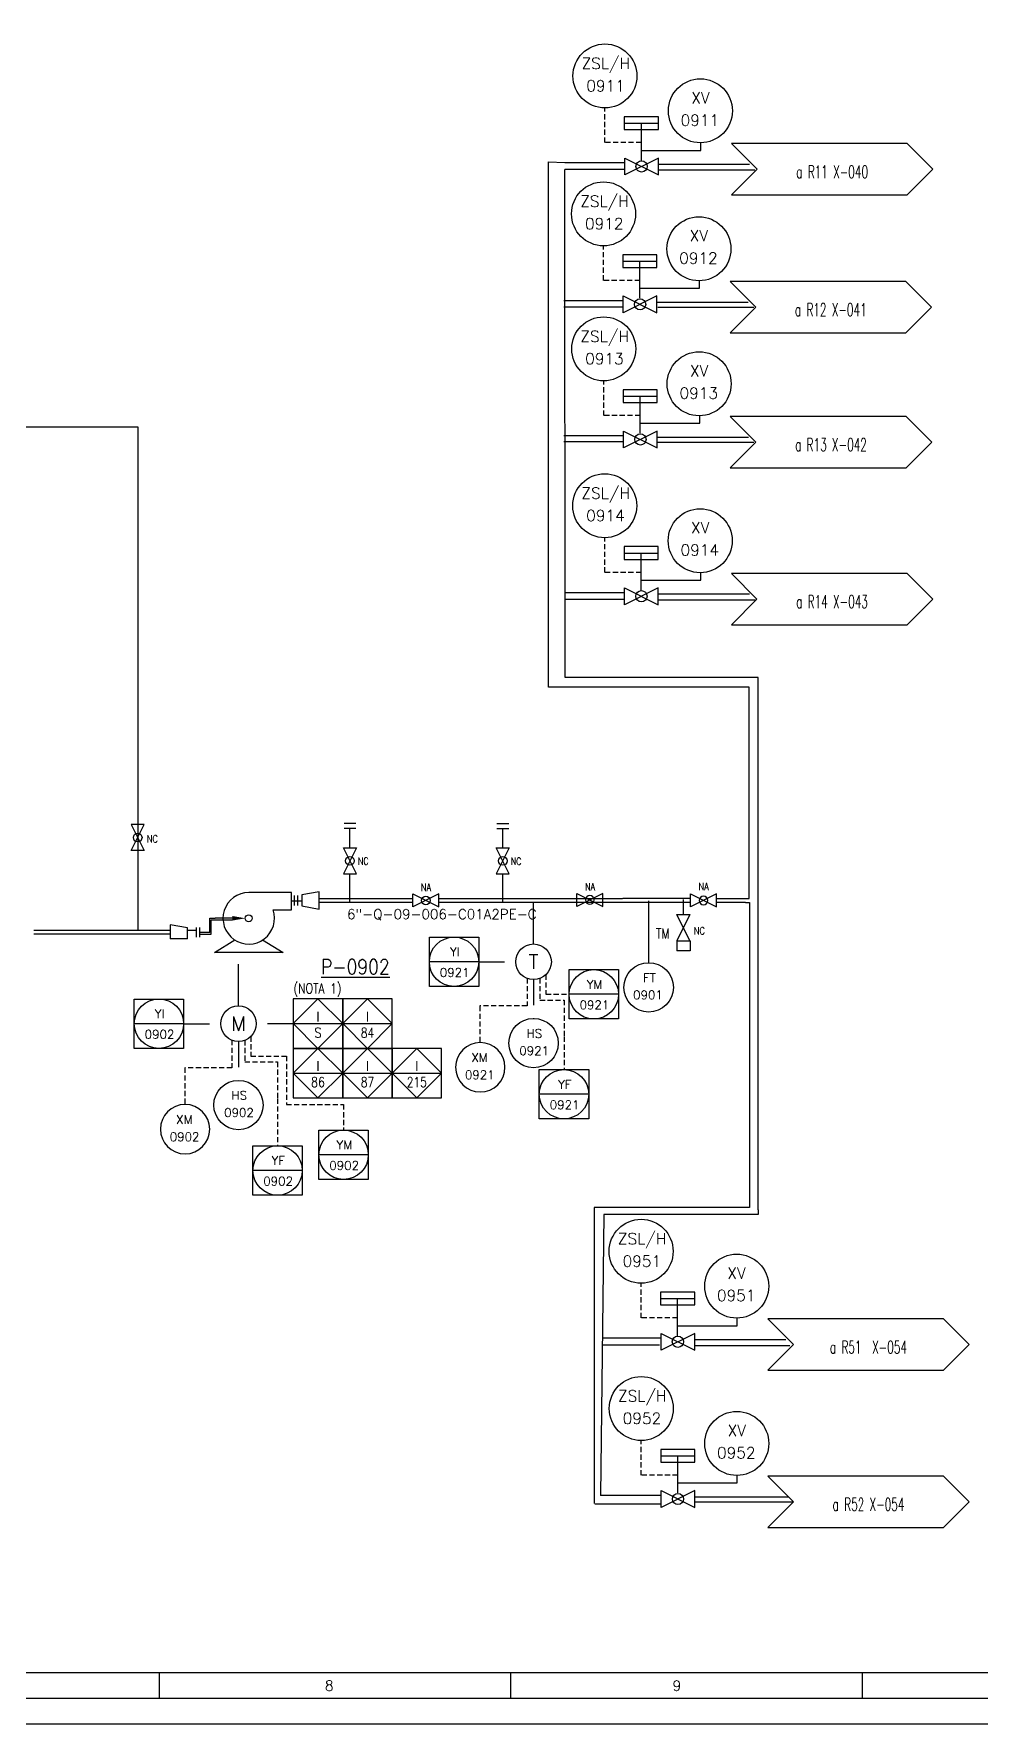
# Model space of a CAD drawing. Header units: millimetres. Extents: x 559 to 3993, y 623 to 920.
# Drawn here: x 2321.3 to 2413.3, y 622.9 to 787.3 of the extents above; entities that cross this region are included whole.
import ezdxf
from ezdxf.enums import TextEntityAlignment as Align

# ---------------------------------------------------------------- set-up
doc = ezdxf.new("R2010")
doc.units = ezdxf.units.MM
doc.linetypes.add('TRAZOS', pattern=[0.75, 0.5, -0.25])
for name, color, linetype in [('EQUIPOS', 5, 'Continuous'), ('FORMATO', 7, 'Continuous'), ('INSTRUMENTOS', 1, 'Continuous'), ('TEX', 7, 'Continuous'), ('TEXTO-INSTRUMENTACION', 7, 'Continuous'), ('TEXTO-VALVULAS Y ACCESORIOS', 7, 'Continuous'), ('TUBERIA', 5, 'Continuous'), ('TUBERÍA2', 1, 'TRAZOS'), ('VALVULAS Y ACCESORIOS', 1, 'Continuous')]:
    doc.layers.add(name, color=color, linetype=linetype)
doc.layers.add('TUBERÍA3', color=1, linetype='Continuous', true_color=0xff0000)
doc.styles.add('PY', font='ROMANS.shx')
doc.styles.add('PY1', font='ROMANS.shx', dxfattribs={"width": 0.8})
doc.styles.add('TXT', font='txt')
doc.linetypes.add('SEÑAL_MECANICA2', pattern='A,4.411183,["o",PY,S=4.130212,R=360,X=0,Y=-1.374288],0.588817,-0.374158,["",PY,S=2,R=360,X=0,Y=-0.688262],-2.183682', length=7.55784)

# ---------------------------------------------------------------- blocks, each defined once
blk = doc.blocks.new('SEÑAL CIRCU MARCO')
at = {"color": 1, "linetype": 'Continuous', "ltscale": 0.5}
blk.add_line((5.7, 5.7), (-5.7, 5.7), dxfattribs=at)
at = {"color": 1, "flags": 128}
blk.add_lwpolyline([(5.7, 0), (-5.7, 0), (-5.7, 11.4), (5.7, 11.4)], close=True, dxfattribs=at)
at = {"color": 1}
blk.add_circle((0, 5.7), 5.7, dxfattribs=at)
at = {"style": 'PY'}
for tag, p in [('XXX', (0.18, 7.98)), ('YYY', (0.13, 3.24))]:
    blk.add_attdef(tag, text='', height=2, dxfattribs=at).set_placement(p, align=Align.MIDDLE)
blk = doc.blocks.new('SEÑAL CIR')
at = {"color": 1}
blk.add_circle((0, 5.7), 5.7, dxfattribs=at)
at = {"layer": 'INSTRUMENTOS', "linetype": 'Continuous', "style": 'PY', "flags": 4}
for p in [(0.18, 6.94), (0.13, 2.95)]:
    blk.add_attdef('---', text='', height=2, dxfattribs=at).set_placement(p, align=Align.CENTER)
blk = doc.blocks.new('VALV GLOB-V')
at = {"layer": 'INSTRUMENTOS', "color": 1, "flags": 128}
blk.add_lwpolyline([(5.7, -1.43), (5.7, 1.43), (0, -1.43), (0, 1.43)], close=True, dxfattribs=at)
at = {"layer": 'INSTRUMENTOS', "color": 1}
blk.add_circle((2.85, 0), 0.95, dxfattribs=at)
at = {"layer": 'INSTRUMENTOS', "color": 7, "linetype": 'SEÑAL_MECANICA2', "style": 'PY'}
blk.add_attdef('REF.', text='', height=2, dxfattribs=at).set_placement((3, -3.37), align=Align.MIDDLE)
blk = doc.blocks.new('REDUCCION')
at = {"color": 1}
for p, q in [((0, 2), (0, -2)), ((4, 1.25), (0, 2)), ((4, -1.25), (4, 1.25)), ((0, -2), (4, -1.25))]:
    blk.add_line(p, q, dxfattribs=at)
at = {"style": 'PY1', "width": 0.8}
blk.add_attdef('.', text='', height=2, dxfattribs=at).set_placement((2, -3.65), align=Align.MIDDLE)
blk = doc.blocks.new('SECUENCIA PROGRAMADA EN SISTEMA DE CONTROL PLC')
at = {"layer": 'INSTRUMENTOS'}
blk.add_line((-5, 5), (5, 5), dxfattribs=at)
at = {"layer": 'INSTRUMENTOS', "flags": 128}
for points in [[(0, 0), (-5, 5), (0, 10), (5, 5)], [(-5, 0), (5, 0), (5, 10), (-5, 10)]]:
    blk.add_lwpolyline(points, close=True, dxfattribs=at)
at = {"layer": 'TEXTO-INSTRUMENTACION', "linetype": 'Continuous', "style": 'PY1', "width": 0.8}
for tag, p in [('XXX', (0.01, 6.43)), ('YYY', (0.01, 3.17))]:
    blk.add_attdef(tag, text='', height=2, dxfattribs=at).set_placement(p, align=Align.MIDDLE_CENTER)
blk = doc.blocks.new('VALV TIPO COMPUERTA')
at = {"layer": 'VALVULAS Y ACCESORIOS', "flags": 128}
blk.add_lwpolyline([(0, -1.33), (0, 1.33), (5.33, -1.33), (5.33, 1.33)], close=True, dxfattribs=at)
at = {"layer": 'TEXTO-VALVULAS Y ACCESORIOS', "linetype": 'SEÑAL_MECANICA2', "style": 'PY1', "width": 0.8}
blk.add_attdef('REF.', text='', height=2, dxfattribs=at).set_placement((2.94, -3.07), align=Align.MIDDLE)
blk = doc.blocks.new('TAPA ROSCADA S.W.')
at = {"layer": 'VALVULAS Y ACCESORIOS', "ltscale": 0.1}
for p, q in [((-0.75, 1), (0.75, 1)), ((0.75, 1), (0.75, -1)), ((-0.75, -1), (0.75, -1))]:
    blk.add_line(p, q, dxfattribs=at)
blk = doc.blocks.new('reduccion1')
at = {"color": 1}
for p, q in [((-3.5084, -1.7542), (-3.5084, 1.096375)), ((0, 1.096375), (-3.5084, 1.096375)), ((0, 1.096375), (0, -1.096375)), ((0, -1.096375), (-3.5084, -1.7542))]:
    blk.add_line(p, q, dxfattribs=at)
blk = doc.blocks.new('MARCO-A1')
at = {"layer": 'FORMATO', "color": 5}
for p, q in [((488.92, 10), (488.92, 5)), ((557.33, 10), (557.33, 5)), ((625.75, 10), (625.75, 5))]:
    blk.add_line(p, q, dxfattribs=at)
at = {"layer": 'FORMATO', "color": 1}
blk.add_lwpolyline([(0, 594), (841, 594), (841, 0), (0, 0)], close=True, dxfattribs=at)
at = {"layer": 'FORMATO', "color": 5}
blk.add_lwpolyline([(5, 589), (836, 589), (836, 5), (5, 5)], close=True, dxfattribs=at)
at = {"layer": 'FORMATO', "color": 8, "linetype": 'Continuous'}
blk.add_lwpolyline([(10, 584), (831, 584), (831, 10), (10, 10)], close=True, dxfattribs=at)
at = {"layer": 'FORMATO', "color": 1, "style": 'PY'}
for s, p in [('8', (521.17, 6.5)), ('9', (588.85, 6.5))]:
    blk.add_text(s, height=2, dxfattribs=at).set_placement(p)
blk = doc.blocks.new('BANDERA DE FLUJO')
at = {"layer": 'TEX', "color": 1, "ltscale": 0.1, "flags": 128}
blk.add_lwpolyline([(-4, 4), (-31.46, 4), (-27.46, 0), (-31.46, -4), (-4, -4), (0, 0)], close=True, dxfattribs=at)
at = {"layer": 'TEX', "style": 'PY1', "width": 0.8}
for tag, p in [('ETIQUETA-LINEA-1', (-15.73, 0.61)), ('ETIQUETA-LINEA-2', (-15.73, -2.91))]:
    blk.add_attdef(tag, text='', height=2, dxfattribs=at).set_placement(p, align=Align.CENTER)
blk = doc.blocks.new('FLECHA')
at = {"color": 1}
blk.add_solid([(-0.88, -5), (0.87, -5), (0, 0)], dxfattribs=at)

msp = doc.modelspace()

# ---------------------------------------------------------------- linework, layer by layer
at = {"color": 5}
for p, q in [((2371.32, 723.74), (2371.32, 774.85)), ((2371.32, 774.85), (2372.92, 774.78)), ((2372.92, 774.78), (2378.71, 774.76)), ((2382.02, 774.61), (2390.87, 774.61)), ((2372.8, 761.37), (2378.61, 761.35)), ((2381.89, 761.2), (2390.73, 761.2)), ((2372.82, 748.23), (2378.63, 748.21)), ((2381.91, 748.06), (2390.76, 748.06)), ((2372.92, 732.97), (2378.73, 732.96)), ((2382.01, 732.81), (2390.86, 732.81)), ((2390.84, 723.74), (2371.32, 723.74)), ((2390.84, 703.2), (2390.84, 723.74)), ((2385.14, 703.18), (2378.56, 703.18)), ((2390.46, 702.82), (2390.87, 702.82)), ((2390.87, 702.82), (2390.87, 673.15)), ((2338.38, 699.9), (2338.38, 701.27)), ((2338.38, 701.27), (2338.9, 701.27)), ((2390.87, 673.15), (2375.76, 673.15)), ((2375.76, 673.15), (2375.76, 644.36)), ((2376.56, 660.47), (2382.28, 660.45)), ((2385.55, 660.3), (2394.4, 660.3)), ((2385.56, 645), (2394.65, 645)), ((2375.82, 644.33), (2382.31, 644.31))]:
    msp.add_line(p, q, dxfattribs=at)
at = {"color": 4}
for p, q in [((2372.93, 724.68), (2372.92, 774.1)), ((2391.71, 724.68), (2372.93, 724.68)), ((2391.71, 672.92), (2391.71, 724.68)), ((2338.53, 699.71), (2338.53, 701.12)), ((2338.53, 701.12), (2340.57, 701.12)), ((2337.43, 699.71), (2338.53, 699.71)), ((2376.71, 672.47), (2376.37, 645.13)), ((2391.71, 672.47), (2376.71, 672.47)), ((2391.71, 672.92), (2391.71, 672.47))]:
    msp.add_line(p, q, dxfattribs=at)
at = {"color": 1}
for p, q in [((2369.87, 698.76), (2369.87, 702.82)), ((2341.18, 692.75), (2341.18, 696.8))]:
    msp.add_line(p, q, dxfattribs=at)
for centre in [(2369.87, 697.04), (2341.18, 691.02)]:
    msp.add_circle(centre, 1.73, dxfattribs=at)
at = {"layer": 'EQUIPOS', "linetype": 'Continuous'}
for p, q in [((2347.36, 702.93), (2346.4, 702.93)), ((2340.87, 701.27), (2338.9, 701.27))]:
    msp.add_line(p, q, dxfattribs=at)
at = {"layer": 'EQUIPOS', "color": 5, "linetype": 'Continuous'}
msp.add_lwpolyline([(2346.35, 703.77), (2342.18, 703.77, 3.146264), (2344.54, 702.1), (2346.35, 702.1)], format="xyb", close=True, dxfattribs=at)
msp.add_lwpolyline([(2343.53, 699.16), (2345.52, 697.93), (2338.84, 697.93), (2340.83, 699.16)], dxfattribs=at)
msp.add_circle((2342.18, 701.27), 0.334, dxfattribs=at)
at = {"layer": 'TUBERIA', "color": 4}
for p, q in [((2378.71, 774.1), (2372.92, 774.1)), ((2391.39, 774.04), (2382.04, 774.04)), ((2378.6, 760.72), (2372.82, 760.72)), ((2391.29, 760.66), (2381.94, 760.66)), ((2378.61, 747.62), (2372.82, 747.62)), ((2391.29, 747.55), (2381.94, 747.55)), ((2378.72, 732.28), (2372.94, 732.28)), ((2391.41, 732.22), (2382.06, 732.22)), ((2382.11, 659.74), (2376.55, 659.74)), ((2394.79, 659.68), (2385.55, 659.68)), ((2382.28, 645.13), (2376.37, 645.13)), ((2395.11, 644.48), (2385.59, 644.48))]:
    msp.add_line(p, q, dxfattribs=at)
at = {"layer": 'TUBERIA', "color": 5, "linetype": 'Continuous'}
for p, q in [((2349.04, 703.2), (2358.14, 703.2)), ((2360.66, 703.2), (2378.52, 703.2)), ((2387.66, 703.2), (2390.84, 703.2)), ((2327.47, 700.09), (2321.28, 700.09)), ((2334.53, 700.09), (2327.47, 700.09)), ((2337.11, 700.09), (2336.22, 700.09))]:
    msp.add_line(p, q, dxfattribs=at)
at = {"layer": 'TUBERIA', "color": 4, "linetype": 'Continuous'}
for p, q in [((2358.14, 702.82), (2349.04, 702.82)), ((2385.14, 702.82), (2360.66, 702.82)), ((2390.46, 702.82), (2387.66, 702.82)), ((2327.47, 699.71), (2321.28, 699.71)), ((2334.53, 699.71), (2327.47, 699.71))]:
    msp.add_line(p, q, dxfattribs=at)
at = {"layer": 'TUBERIA', "color": 1, "linetype": 'Continuous', "ltscale": 5}
msp.add_line((2381.06, 702.96), (2381.06, 696.95), dxfattribs=at)
at = {"layer": 'TUBERIA', "lineweight": 30}
msp.add_line((2384.44, 701.63), (2384.44, 703.1), dxfattribs=at)
at = {"layer": 'TUBERIA', "linetype": 'Continuous'}
msp.add_line((2338.38, 699.9), (2337.43, 699.9), dxfattribs=at)
at = {"layer": 'TUBERIA', "color": 1, "linetype": 'TRAZOS', "ltscale": 5}
for p, q in [((2364.54, 697.04), (2368.15, 697.04)), ((2369.87, 695.31), (2369.87, 691.53)), ((2335.85, 691.02), (2339.45, 691.02)), ((2346.51, 691.02), (2342.9, 691.02)), ((2341.18, 689.29), (2341.18, 685.51))]:
    msp.add_line(p, q, dxfattribs=at)
at = {"layer": 'TUBERIA', "color": 5, "linetype": 'Continuous'}
for points in [[(2253.9, 741.43), (2253.9, 749.06), (2331.38, 749.06), (2331.38, 700.09)], [(2351.45, 710.51), (2352.6, 710.51)], [(2366.3, 710.48), (2367.46, 710.48)], [(2351.45, 710.02), (2352.6, 710.02)], [(2352.02, 708.13), (2352.02, 710.02)], [(2366.3, 710), (2367.46, 710)], [(2366.88, 708.11), (2366.88, 710)], [(2352.02, 702.82), (2352.02, 705.61)], [(2366.88, 702.79), (2366.88, 705.58)]]:
    msp.add_lwpolyline(points, dxfattribs=at)
at = {"layer": 'TUBERÍA2'}
for p, q in [((2371.07, 695.79), (2371.07, 693.88)), ((2371.07, 693.88), (2373.33, 693.88))]:
    msp.add_line(p, q, dxfattribs=at)
for points in [[(2380.35, 776.72), (2376.81, 776.72), (2376.81, 780.04)], [(2380.21, 763.31), (2376.67, 763.31), (2376.67, 766.63)], [(2380.24, 750.17), (2376.69, 750.17), (2376.69, 753.5)], [(2380.33, 734.91), (2376.79, 734.91), (2376.79, 738.24)], [(2369.24, 695.43), (2369.24, 692.74), (2364.64, 692.74), (2364.64, 689.17)], [(2370.49, 695.42), (2370.49, 693.31), (2372.84, 693.31), (2372.84, 689.74), (2372.84, 689.74), (2372.84, 686.56)], [(2340.54, 689.42), (2340.54, 686.73), (2335.95, 686.73), (2335.95, 683.16)], [(2341.79, 689.41), (2341.79, 687.3), (2344.98, 687.3), (2344.98, 683.73), (2344.98, 683.73), (2344.98, 679.14)], [(2342.37, 689.77), (2342.37, 687.86), (2345.84, 687.86), (2345.84, 683.16), (2351.4, 683.16), (2351.4, 680.67)], [(2383.88, 662.41), (2380.33, 662.41), (2380.33, 665.74)], [(2383.89, 647.11), (2380.34, 647.11), (2380.34, 650.44)]]:
    msp.add_lwpolyline(points, dxfattribs=at)
at = {"layer": 'TUBERÍA3'}
for points in [[(2386.14, 775.95), (2386.14, 776.65)], [(2380.35, 775.95), (2386.14, 775.95)], [(2386, 762.54), (2386, 763.23)], [(2380.21, 762.54), (2386, 762.54)], [(2386.03, 749.41), (2386.03, 750.1)], [(2380.24, 749.41), (2386.03, 749.41)], [(2380.33, 734.15), (2386.12, 734.15)], [(2386.12, 734.15), (2386.12, 734.84)], [(2383.88, 661.64), (2389.67, 661.64)], [(2389.67, 661.64), (2389.67, 662.34)], [(2383.89, 646.35), (2389.68, 646.35)], [(2389.68, 646.35), (2389.68, 647.04)]]:
    msp.add_lwpolyline(points, dxfattribs=at)
at = {"layer": 'VALVULAS Y ACCESORIOS'}
for p, q in [((2378.69, 778.6), (2382.01, 778.6)), ((2380.35, 774.98), (2380.35, 778.6)), ((2378.55, 765.19), (2381.87, 765.19)), ((2380.21, 761.57), (2380.21, 765.19)), ((2378.58, 752.05), (2381.89, 752.05)), ((2380.24, 748.44), (2380.24, 752.05)), ((2378.67, 736.79), (2381.99, 736.79)), ((2380.33, 733.18), (2380.33, 736.79)), ((2382.22, 664.29), (2385.54, 664.29)), ((2383.88, 660.67), (2383.88, 664.29)), ((2382.23, 648.99), (2385.55, 648.99)), ((2383.89, 645.38), (2383.89, 648.99))]:
    msp.add_line(p, q, dxfattribs=at)
at = {"layer": 'VALVULAS Y ACCESORIOS', "ltscale": 0.1}
for p, q in [((2346.63, 702.52), (2346.63, 703.48)), ((2346.95, 702.52), (2346.95, 703.48)), ((2337.11, 699.42), (2337.11, 700.38)), ((2337.11, 699.42), (2337.11, 700.38)), ((2337.43, 699.42), (2337.43, 700.38)), ((2337.43, 699.42), (2337.43, 700.38))]:
    msp.add_line(p, q, dxfattribs=at)
at = {"layer": 'VALVULAS Y ACCESORIOS', "flags": 128}
for points in [[(2378.69, 779.22), (2378.69, 777.98), (2382.01, 777.98), (2382.01, 779.22)], [(2378.55, 765.81), (2378.55, 764.56), (2381.87, 764.56), (2381.87, 765.81)], [(2378.58, 752.67), (2378.58, 751.43), (2381.89, 751.43), (2381.89, 752.67)], [(2378.67, 737.42), (2378.67, 736.17), (2381.99, 736.17), (2381.99, 737.42)], [(2382.22, 664.91), (2382.22, 663.67), (2385.54, 663.67), (2385.54, 664.91)], [(2382.23, 649.62), (2382.23, 648.37), (2385.55, 648.37), (2385.55, 649.62)]]:
    msp.add_lwpolyline(points, close=True, dxfattribs=at)

# ---------------------------------------------------------------- block references
at = {"xscale": 0.499409123998651, "yscale": 0.499409123998651, "zscale": 0.499409123998651}
msp.add_blockref('MARCO-A1', (2089.3, 622.89), dxfattribs=at)
at = {"linetype": 'Continuous'}
ref = msp.add_blockref('SEÑAL CIR', (2376.81, 780.08), dxfattribs=dict(at, xscale=0.5458906107165858, yscale=0.5458906107165858, zscale=0.5458906107165858))
ref.add_attrib('---', 'ZSL/H', dxfattribs={"layer": 'INSTRUMENTOS', "color": 7, "linetype": 'Continuous', "height": 1.092, "style": 'PY'}).set_placement((2376.9, 783.87), align=Align.CENTER)
ref.add_attrib('---', '0911', dxfattribs={"layer": 'INSTRUMENTOS', "color": 7, "linetype": 'Continuous', "height": 1.092, "style": 'PY'}).set_placement((2376.87, 781.69), align=Align.CENTER)
ref = msp.add_blockref('SEÑAL CIR', (2386.09, 776.69), dxfattribs=dict(at, xscale=0.545890610716515, yscale=0.545890610716515, zscale=0.545890610716515))
ref.add_attrib('---', 'XV', dxfattribs={"layer": 'INSTRUMENTOS', "color": 7, "linetype": 'Continuous', "height": 1.092, "style": 'PY'}).set_placement((2386.09, 780.52), align=Align.CENTER)
ref.add_attrib('---', '0911', dxfattribs={"layer": 'INSTRUMENTOS', "color": 7, "linetype": 'Continuous', "height": 1.092, "style": 'PY'}).set_placement((2386.04, 778.34), align=Align.CENTER)
ref = msp.add_blockref('BANDERA DE FLUJO', (2408.69, 774.12), dxfattribs=dict(xscale=0.6223812686313535, yscale=0.6223812686313535, zscale=0.6223812686313535))
ref.add_attrib('ETIQUETA-LINEA-1', 'a R11 X-040', dxfattribs={"layer": 'TEX', "height": 1.2448, "style": 'PY1', "width": 0.6}).set_placement((2398.9, 774.49), align=Align.TOP_CENTER)
for p, xscale, yscale, zscale in [((2378.73, 774.39), 0.5746216954910015, 0.5746216954910015, 0.5746216954910015), ((2378.59, 760.98), 0.5746216954910015, 0.5746216954910015, 0.5746216954910015), ((2378.62, 747.84), 0.5746216954910015, 0.5746216954910015, 0.5746216954910015), ((2378.72, 732.59), 0.5746216954910015, 0.5746216954910015, 0.5746216954910015), ((2376.61, 703.05), -0.4431663157894946, 0.4431663157894946, 0.4431663157894525), ((2358.14, 703.01), 0.4431663157893854, 0.4431663157893854, 0.4431663157893854), ((2387.66, 703.01), -0.4431663157894946, 0.4431663157894946, 0.4431663157894525), ((2382.26, 660.08), 0.5746216954910015, 0.5746216954910015, 0.5746216954910015), ((2382.27, 644.79), 0.5746216954910015, 0.5746216954910015, 0.5746216954910015)]:
    msp.add_blockref('VALV GLOB-V', p, dxfattribs=dict(at, xscale=xscale, yscale=yscale, zscale=zscale))
ref = msp.add_blockref('SEÑAL CIR', (2376.67, 766.67), dxfattribs=dict(at, xscale=0.5458906107165858, yscale=0.5458906107165858, zscale=0.5458906107165858))
ref.add_attrib('---', 'ZSL/H', dxfattribs={"layer": 'INSTRUMENTOS', "color": 7, "linetype": 'Continuous', "height": 1.092, "style": 'PY'}).set_placement((2376.77, 770.46), align=Align.CENTER)
ref.add_attrib('---', '0912', dxfattribs={"layer": 'INSTRUMENTOS', "color": 7, "linetype": 'Continuous', "height": 1.092, "style": 'PY'}).set_placement((2376.74, 768.28), align=Align.CENTER)
ref = msp.add_blockref('SEÑAL CIR', (2385.95, 763.27), dxfattribs=dict(at, xscale=0.545890610716515, yscale=0.545890610716515, zscale=0.545890610716515))
ref.add_attrib('---', 'XV', dxfattribs={"layer": 'INSTRUMENTOS', "color": 7, "linetype": 'Continuous', "height": 1.092, "style": 'PY'}).set_placement((2385.95, 767.11), align=Align.CENTER)
ref.add_attrib('---', '0912', dxfattribs={"layer": 'INSTRUMENTOS', "color": 7, "linetype": 'Continuous', "height": 1.092, "style": 'PY'}).set_placement((2385.9, 764.93), align=Align.CENTER)
ref = msp.add_blockref('BANDERA DE FLUJO', (2408.56, 760.71), dxfattribs=dict(xscale=0.6223812686313535, yscale=0.6223812686313535, zscale=0.6223812686313535))
ref.add_attrib('ETIQUETA-LINEA-1', 'a R12 X-041', dxfattribs={"layer": 'TEX', "height": 1.2448, "style": 'PY1', "width": 0.6}).set_placement((2398.77, 761.08), align=Align.TOP_CENTER)
ref = msp.add_blockref('SEÑAL CIR', (2376.69, 753.54), dxfattribs=dict(at, xscale=0.5458906107165858, yscale=0.5458906107165858, zscale=0.5458906107165858))
ref.add_attrib('---', 'ZSL/H', dxfattribs={"layer": 'INSTRUMENTOS', "color": 7, "linetype": 'Continuous', "height": 1.092, "style": 'PY'}).set_placement((2376.79, 757.32), align=Align.CENTER)
ref.add_attrib('---', '0913', dxfattribs={"layer": 'INSTRUMENTOS', "color": 7, "linetype": 'Continuous', "height": 1.092, "style": 'PY'}).set_placement((2376.76, 755.15), align=Align.CENTER)
ref = msp.add_blockref('SEÑAL CIR', (2385.97, 750.14), dxfattribs=dict(at, xscale=0.545890610716515, yscale=0.545890610716515, zscale=0.545890610716515))
ref.add_attrib('---', 'XV', dxfattribs={"layer": 'INSTRUMENTOS', "color": 7, "linetype": 'Continuous', "height": 1.092, "style": 'PY'}).set_placement((2385.97, 753.97), align=Align.CENTER)
ref.add_attrib('---', '0913', dxfattribs={"layer": 'INSTRUMENTOS', "color": 7, "linetype": 'Continuous', "height": 1.092, "style": 'PY'}).set_placement((2385.93, 751.8), align=Align.CENTER)
ref = msp.add_blockref('BANDERA DE FLUJO', (2408.58, 747.57), dxfattribs=dict(xscale=0.6223812686313535, yscale=0.6223812686313535, zscale=0.6223812686313535))
ref.add_attrib('ETIQUETA-LINEA-1', 'a R13 X-042', dxfattribs={"layer": 'TEX', "height": 1.2448, "style": 'PY1', "width": 0.6}).set_placement((2398.79, 747.95), align=Align.TOP_CENTER)
ref = msp.add_blockref('SEÑAL CIR', (2376.79, 738.28), dxfattribs=dict(at, xscale=0.5458906107165858, yscale=0.5458906107165858, zscale=0.5458906107165858))
ref.add_attrib('---', 'ZSL/H', dxfattribs={"layer": 'INSTRUMENTOS', "color": 7, "linetype": 'Continuous', "height": 1.092, "style": 'PY'}).set_placement((2376.89, 742.07), align=Align.CENTER)
ref.add_attrib('---', '0914', dxfattribs={"layer": 'INSTRUMENTOS', "color": 7, "linetype": 'Continuous', "height": 1.092, "style": 'PY'}).set_placement((2376.86, 739.89), align=Align.CENTER)
ref = msp.add_blockref('SEÑAL CIR', (2386.07, 734.88), dxfattribs=dict(at, xscale=0.545890610716515, yscale=0.545890610716515, zscale=0.545890610716515))
ref.add_attrib('---', 'XV', dxfattribs={"layer": 'INSTRUMENTOS', "color": 7, "linetype": 'Continuous', "height": 1.092, "style": 'PY'}).set_placement((2386.07, 738.71), align=Align.CENTER)
ref.add_attrib('---', '0914', dxfattribs={"layer": 'INSTRUMENTOS', "color": 7, "linetype": 'Continuous', "height": 1.092, "style": 'PY'}).set_placement((2386.03, 736.54), align=Align.CENTER)
ref = msp.add_blockref('BANDERA DE FLUJO', (2408.68, 732.31), dxfattribs=dict(xscale=0.6223812686313535, yscale=0.6223812686313535, zscale=0.6223812686313535))
ref.add_attrib('ETIQUETA-LINEA-1', 'a R14 X-043', dxfattribs={"layer": 'TEX', "height": 1.2448, "style": 'PY1', "width": 0.6}).set_placement((2398.89, 732.69), align=Align.TOP_CENTER)
for name, p, xscale, yscale, zscale, rotation in [('VALV GLOB-V', (2331.38, 707.85), 0.4431663157893854, 0.4431663157893854, 0.4431663157893854, 90), ('VALV GLOB-V', (2352.02, 708.13), 0.4431663157894946, 0.4431663157894946, 0.4431663157894946, 270), ('VALV GLOB-V', (2366.88, 708.11), 0.4431663157894946, 0.4431663157894946, 0.4431663157894946, 270), ('VALV TIPO COMPUERTA', (2384.44, 701.63), 0.48, 0.48, 0.48, 270)]:
    msp.add_blockref(name, p, dxfattribs=dict(at, xscale=xscale, yscale=yscale, zscale=zscale, rotation=rotation))
at = {"color": 4, "xscale": -0.48, "yscale": 0.48, "zscale": 0.48, "rotation": 180}
msp.add_blockref('reduccion1', (2336.22, 699.8), dxfattribs=at)
for p, xscale, yscale, zscale, values in [((2362.14, 694.64), 0.4210079999999652, 0.4210079999999652, 0.4210079999999652, {'XXX': 'YI', 'YYY': '0921'}), ((2375.73, 691.48), 0.4210080000000198, 0.4210080000000198, 0.4210080000000198, {'XXX': 'YM', 'YYY': '0921'}), ((2333.45, 688.62), 0.4210079999999652, 0.4210079999999652, 0.4210079999999652, {'XXX': 'YI', 'YYY': '0902'}), ((2372.83, 681.76), 0.4210080000000198, 0.4210080000000198, 0.4210080000000198, {'XXX': 'YF', 'YYY': '0921'}), ((2351.4, 675.87), 0.4210080000000198, 0.4210080000000198, 0.4210080000000198, {'XXX': 'YM', 'YYY': '0902'}), ((2344.98, 674.34), 0.4210080000000198, 0.4210080000000198, 0.4210080000000198, {'XXX': 'YF', 'YYY': '0902'})]:
    msp.add_blockref('SEÑAL CIRCU MARCO', p, dxfattribs=dict(xscale=xscale, yscale=yscale, zscale=zscale)).add_auto_attribs(values)
at = {"color": 1, "linetype": 'Continuous', "xscale": 0.6400003199999629, "yscale": 0.6400003199999629, "zscale": 0.6400003199999629, "rotation": 270}
msp.add_blockref('TAPA ROSCADA S.W.', (2384.44, 698.59), dxfattribs=at)
at = {"linetype": 'Continuous'}
ref = msp.add_blockref('SEÑAL CIR', (2381.06, 692.15), dxfattribs=dict(at, xscale=0.4210079999999652, yscale=0.4210079999999652, zscale=0.4210079999999652))
ref.add_attrib('---', 'FT', dxfattribs={"layer": 'INSTRUMENTOS', "color": 7, "linetype": 'Continuous', "height": 0.842, "style": 'PY'}).set_placement((2381.14, 695.07), align=Align.CENTER)
ref.add_attrib('---', '0901', dxfattribs={"layer": 'INSTRUMENTOS', "color": 7, "linetype": 'Continuous', "height": 0.842, "style": 'PY'}).set_placement((2380.99, 693.39), align=Align.CENTER)
ref = msp.add_blockref('SECUENCIA PROGRAMADA EN SISTEMA DE CONTROL PLC', (2348.91, 688.62), dxfattribs=dict(xscale=0.4805230065300021, yscale=0.4805230065300021, zscale=0.4805230065300021))
ref.add_attrib('XXX', 'I', dxfattribs={"layer": 'TEXTO-INSTRUMENTACION', "linetype": 'Continuous', "height": 0.961, "style": 'TXT'}).set_placement((2348.91, 691.71), align=Align.MIDDLE_CENTER)
ref.add_attrib('YYY', 'S', dxfattribs={"layer": 'TEXTO-INSTRUMENTACION', "linetype": 'Continuous', "height": 0.961, "style": 'PY1', "width": 0.8}).set_placement((2348.91, 690.14), align=Align.MIDDLE_CENTER)
ref = msp.add_blockref('SECUENCIA PROGRAMADA EN SISTEMA DE CONTROL PLC', (2353.72, 688.62), dxfattribs=dict(xscale=0.4805230065300021, yscale=0.4805230065300021, zscale=0.4805230065300021))
ref.add_attrib('XXX', 'I', dxfattribs={"layer": 'TEXTO-INSTRUMENTACION', "linetype": 'Continuous', "height": 0.961, "style": 'TXT'}).set_placement((2353.72, 691.71), align=Align.MIDDLE_CENTER)
ref.add_attrib('YYY', '84', dxfattribs={"layer": 'TEXTO-INSTRUMENTACION', "linetype": 'Continuous', "height": 0.961, "style": 'PY1', "width": 0.8}).set_placement((2353.72, 690.14), align=Align.MIDDLE_CENTER)
ref = msp.add_blockref('SEÑAL CIR', (2369.87, 686.73), dxfattribs=dict(at, xscale=0.4210079999999652, yscale=0.4210079999999652, zscale=0.4210079999999652))
ref.add_attrib('---', 'HS', dxfattribs={"layer": 'INSTRUMENTOS', "color": 7, "linetype": 'Continuous', "height": 0.842, "style": 'PY'}).set_placement((2369.95, 689.65), align=Align.CENTER)
ref.add_attrib('---', '0921', dxfattribs={"layer": 'INSTRUMENTOS', "color": 7, "linetype": 'Continuous', "height": 0.842, "style": 'PY'}).set_placement((2369.93, 687.97), align=Align.CENTER)
ref = msp.add_blockref('SEÑAL CIR', (2364.69, 684.38), dxfattribs=dict(at, xscale=-0.4210080000000198, yscale=0.4210080000000198, zscale=0.4210080000000198))
ref.add_attrib('---', 'XM', dxfattribs={"layer": 'INSTRUMENTOS', "color": 7, "linetype": 'Continuous', "height": 0.842, "style": 'PY'}).set_placement((2364.62, 687.3), align=Align.CENTER)
ref.add_attrib('---', '0921', dxfattribs={"layer": 'INSTRUMENTOS', "color": 7, "linetype": 'Continuous', "height": 0.842, "style": 'PY'}).set_placement((2364.64, 685.62), align=Align.CENTER)
ref = msp.add_blockref('SECUENCIA PROGRAMADA EN SISTEMA DE CONTROL PLC', (2348.91, 683.81), dxfattribs=dict(xscale=0.4805230065300021, yscale=0.4805230065300021, zscale=0.4805230065300021))
ref.add_attrib('XXX', 'I', dxfattribs={"layer": 'TEXTO-INSTRUMENTACION', "linetype": 'Continuous', "height": 0.961, "style": 'TXT'}).set_placement((2348.91, 686.91), align=Align.MIDDLE_CENTER)
ref.add_attrib('YYY', '86', dxfattribs={"layer": 'TEXTO-INSTRUMENTACION', "linetype": 'Continuous', "height": 0.961, "style": 'PY1', "width": 0.8}).set_placement((2348.91, 685.34), align=Align.MIDDLE_CENTER)
ref = msp.add_blockref('SECUENCIA PROGRAMADA EN SISTEMA DE CONTROL PLC', (2353.72, 683.81), dxfattribs=dict(xscale=0.4805230065300021, yscale=0.4805230065300021, zscale=0.4805230065300021))
ref.add_attrib('XXX', 'I', dxfattribs={"layer": 'TEXTO-INSTRUMENTACION', "linetype": 'Continuous', "height": 0.961, "style": 'TXT'}).set_placement((2353.72, 686.91), align=Align.MIDDLE_CENTER)
ref.add_attrib('YYY', '87', dxfattribs={"layer": 'TEXTO-INSTRUMENTACION', "linetype": 'Continuous', "height": 0.961, "style": 'PY1', "width": 0.8}).set_placement((2353.72, 685.34), align=Align.MIDDLE_CENTER)
ref = msp.add_blockref('SECUENCIA PROGRAMADA EN SISTEMA DE CONTROL PLC', (2358.52, 683.81), dxfattribs=dict(xscale=0.4805230065300021, yscale=0.4805230065300021, zscale=0.4805230065300021))
ref.add_attrib('XXX', 'I', dxfattribs={"layer": 'TEXTO-INSTRUMENTACION', "linetype": 'Continuous', "height": 0.961, "style": 'TXT'}).set_placement((2358.52, 686.91), align=Align.MIDDLE_CENTER)
ref.add_attrib('YYY', '215', dxfattribs={"layer": 'TEXTO-INSTRUMENTACION', "linetype": 'Continuous', "height": 0.961, "style": 'PY1', "width": 0.8}).set_placement((2358.52, 685.34), align=Align.MIDDLE_CENTER)
ref = msp.add_blockref('SEÑAL CIR', (2341.18, 680.71), dxfattribs=dict(at, xscale=0.4210079999999652, yscale=0.4210079999999652, zscale=0.4210079999999652))
ref.add_attrib('---', 'HS', dxfattribs={"layer": 'INSTRUMENTOS', "color": 7, "linetype": 'Continuous', "height": 0.842, "style": 'PY'}).set_placement((2341.25, 683.63), align=Align.CENTER)
ref.add_attrib('---', '0902', dxfattribs={"layer": 'INSTRUMENTOS', "color": 7, "linetype": 'Continuous', "height": 0.842, "style": 'PY'}).set_placement((2341.23, 681.95), align=Align.CENTER)
ref = msp.add_blockref('SEÑAL CIR', (2335.99, 678.36), dxfattribs=dict(at, xscale=-0.4210080000000198, yscale=0.4210080000000198, zscale=0.4210080000000198))
ref.add_attrib('---', 'XM', dxfattribs={"layer": 'INSTRUMENTOS', "color": 7, "linetype": 'Continuous', "height": 0.842, "style": 'PY'}).set_placement((2335.92, 681.28), align=Align.CENTER)
ref.add_attrib('---', '0902', dxfattribs={"layer": 'INSTRUMENTOS', "color": 7, "linetype": 'Continuous', "height": 0.842, "style": 'PY'}).set_placement((2335.94, 679.6), align=Align.CENTER)
ref = msp.add_blockref('SEÑAL CIR', (2380.33, 665.77), dxfattribs=dict(at, xscale=0.5458906107165858, yscale=0.5458906107165858, zscale=0.5458906107165858))
ref.add_attrib('---', 'ZSL/H', dxfattribs={"layer": 'INSTRUMENTOS', "color": 7, "linetype": 'Continuous', "height": 1.092, "style": 'PY'}).set_placement((2380.43, 669.56), align=Align.CENTER)
ref.add_attrib('---', '0951', dxfattribs={"layer": 'INSTRUMENTOS', "color": 7, "linetype": 'Continuous', "height": 1.092, "style": 'PY'}).set_placement((2380.4, 667.38), align=Align.CENTER)
ref = msp.add_blockref('SEÑAL CIR', (2389.62, 662.38), dxfattribs=dict(at, xscale=0.545890610716515, yscale=0.545890610716515, zscale=0.545890610716515))
ref.add_attrib('---', 'XV', dxfattribs={"layer": 'INSTRUMENTOS', "color": 7, "linetype": 'Continuous', "height": 1.092, "style": 'PY'}).set_placement((2389.61, 666.21), align=Align.CENTER)
ref.add_attrib('---', '0951', dxfattribs={"layer": 'INSTRUMENTOS', "color": 7, "linetype": 'Continuous', "height": 1.092, "style": 'PY'}).set_placement((2389.57, 664.04), align=Align.CENTER)
ref = msp.add_blockref('BANDERA DE FLUJO', (2412.22, 659.81), dxfattribs=dict(xscale=0.6223812686313535, yscale=0.6223812686313535, zscale=0.6223812686313535))
ref.add_attrib('ETIQUETA-LINEA-1', 'a R51  X-054', dxfattribs={"layer": 'TEX', "height": 1.2448, "style": 'PY1', "width": 0.6}).set_placement((2402.43, 660.18), align=Align.TOP_CENTER)
ref = msp.add_blockref('SEÑAL CIR', (2380.34, 650.48), dxfattribs=dict(at, xscale=0.5458906107165858, yscale=0.5458906107165858, zscale=0.5458906107165858))
ref.add_attrib('---', 'ZSL/H', dxfattribs={"layer": 'INSTRUMENTOS', "color": 7, "linetype": 'Continuous', "height": 1.092, "style": 'PY'}).set_placement((2380.44, 654.27), align=Align.CENTER)
ref.add_attrib('---', '0952', dxfattribs={"layer": 'INSTRUMENTOS', "color": 7, "linetype": 'Continuous', "height": 1.092, "style": 'PY'}).set_placement((2380.41, 652.09), align=Align.CENTER)
ref = msp.add_blockref('SEÑAL CIR', (2389.63, 647.08), dxfattribs=dict(at, xscale=0.545890610716515, yscale=0.545890610716515, zscale=0.545890610716515))
ref.add_attrib('---', 'XV', dxfattribs={"layer": 'INSTRUMENTOS', "color": 7, "linetype": 'Continuous', "height": 1.092, "style": 'PY'}).set_placement((2389.63, 650.91), align=Align.CENTER)
ref.add_attrib('---', '0952', dxfattribs={"layer": 'INSTRUMENTOS', "color": 7, "linetype": 'Continuous', "height": 1.092, "style": 'PY'}).set_placement((2389.58, 648.74), align=Align.CENTER)
ref = msp.add_blockref('BANDERA DE FLUJO', (2412.23, 644.51), dxfattribs=dict(xscale=0.6223812686313535, yscale=0.6223812686313535, zscale=0.6223812686313535))
ref.add_attrib('ETIQUETA-LINEA-1', 'a R52 X-054', dxfattribs={"layer": 'TEX', "height": 1.2448, "style": 'PY1', "width": 0.6}).set_placement((2402.44, 644.89), align=Align.TOP_CENTER)
at = {"layer": 'INSTRUMENTOS', "xscale": 0.2537291840887878, "yscale": 0.2537291840887878, "zscale": 0.2537291840887878, "rotation": 270}
msp.add_blockref('FLECHA', (2341.85, 701.27), dxfattribs=at)
at = {"layer": 'TUBERIA', "color": 5, "linetype": 'Continuous', "xscale": 0.4210079999999652, "yscale": 0.4210079999999652, "zscale": 0.4210079999999652, "rotation": 180}
msp.add_blockref('REDUCCION', (2349.04, 703.01), dxfattribs=at)

# ---------------------------------------------------------------- texts
at = {"color": 7, "style": 'PY'}
for s, p in [('T', (2369.87, 697.04)), ('M', (2341.18, 691.02))]:
    msp.add_text(s, height=1.4, dxfattribs=at).set_placement(p, align=Align.MIDDLE)
at = {"layer": 'EQUIPOS', "color": 6, "linetype": 'Continuous', "style": 'PY', "width": 0.85}
msp.add_text('%%UP-0902', height=1.44, dxfattribs=at).set_placement((2352.55, 695.84), align=Align.CENTER)
at = {"layer": 'TEX', "color": 7, "attachment_point": 5, "style": 'PY1'}
for s, insert, char_height, width in [('NC', (2332.81, 709), 0.714, 10.2133), ('NC', (2353.31, 706.84), 0.714, 10.2133), ('NC', (2368.17, 706.81), 0.714, 10.2133), ('NA', (2359.41, 704.28), 0.714, 10.2133), ('NA', (2375.37, 704.34), 0.714, 10.2133), ('NA', (2386.41, 704.35), 0.714, 10.2133), ('NC', (2385.99, 700.06), 0.714, 10.2133), ('TM', (2382.43, 699.8), 0.96, 13.7297), ('(NOTA 1)', (2348.86, 694.29), 0.96, 13.7297)]:
    msp.add_mtext(s, dxfattribs=dict(at, insert=insert, char_height=char_height, width=width))
at = {"layer": 'TEXTO-VALVULAS Y ACCESORIOS', "style": 'PY'}
msp.add_text('6"-Q-09-006-C01A2PE-C', height=0.96, dxfattribs=at).set_placement((2360.95, 701.19), align=Align.CENTER)

doc.saveas('drawing.dxf')
